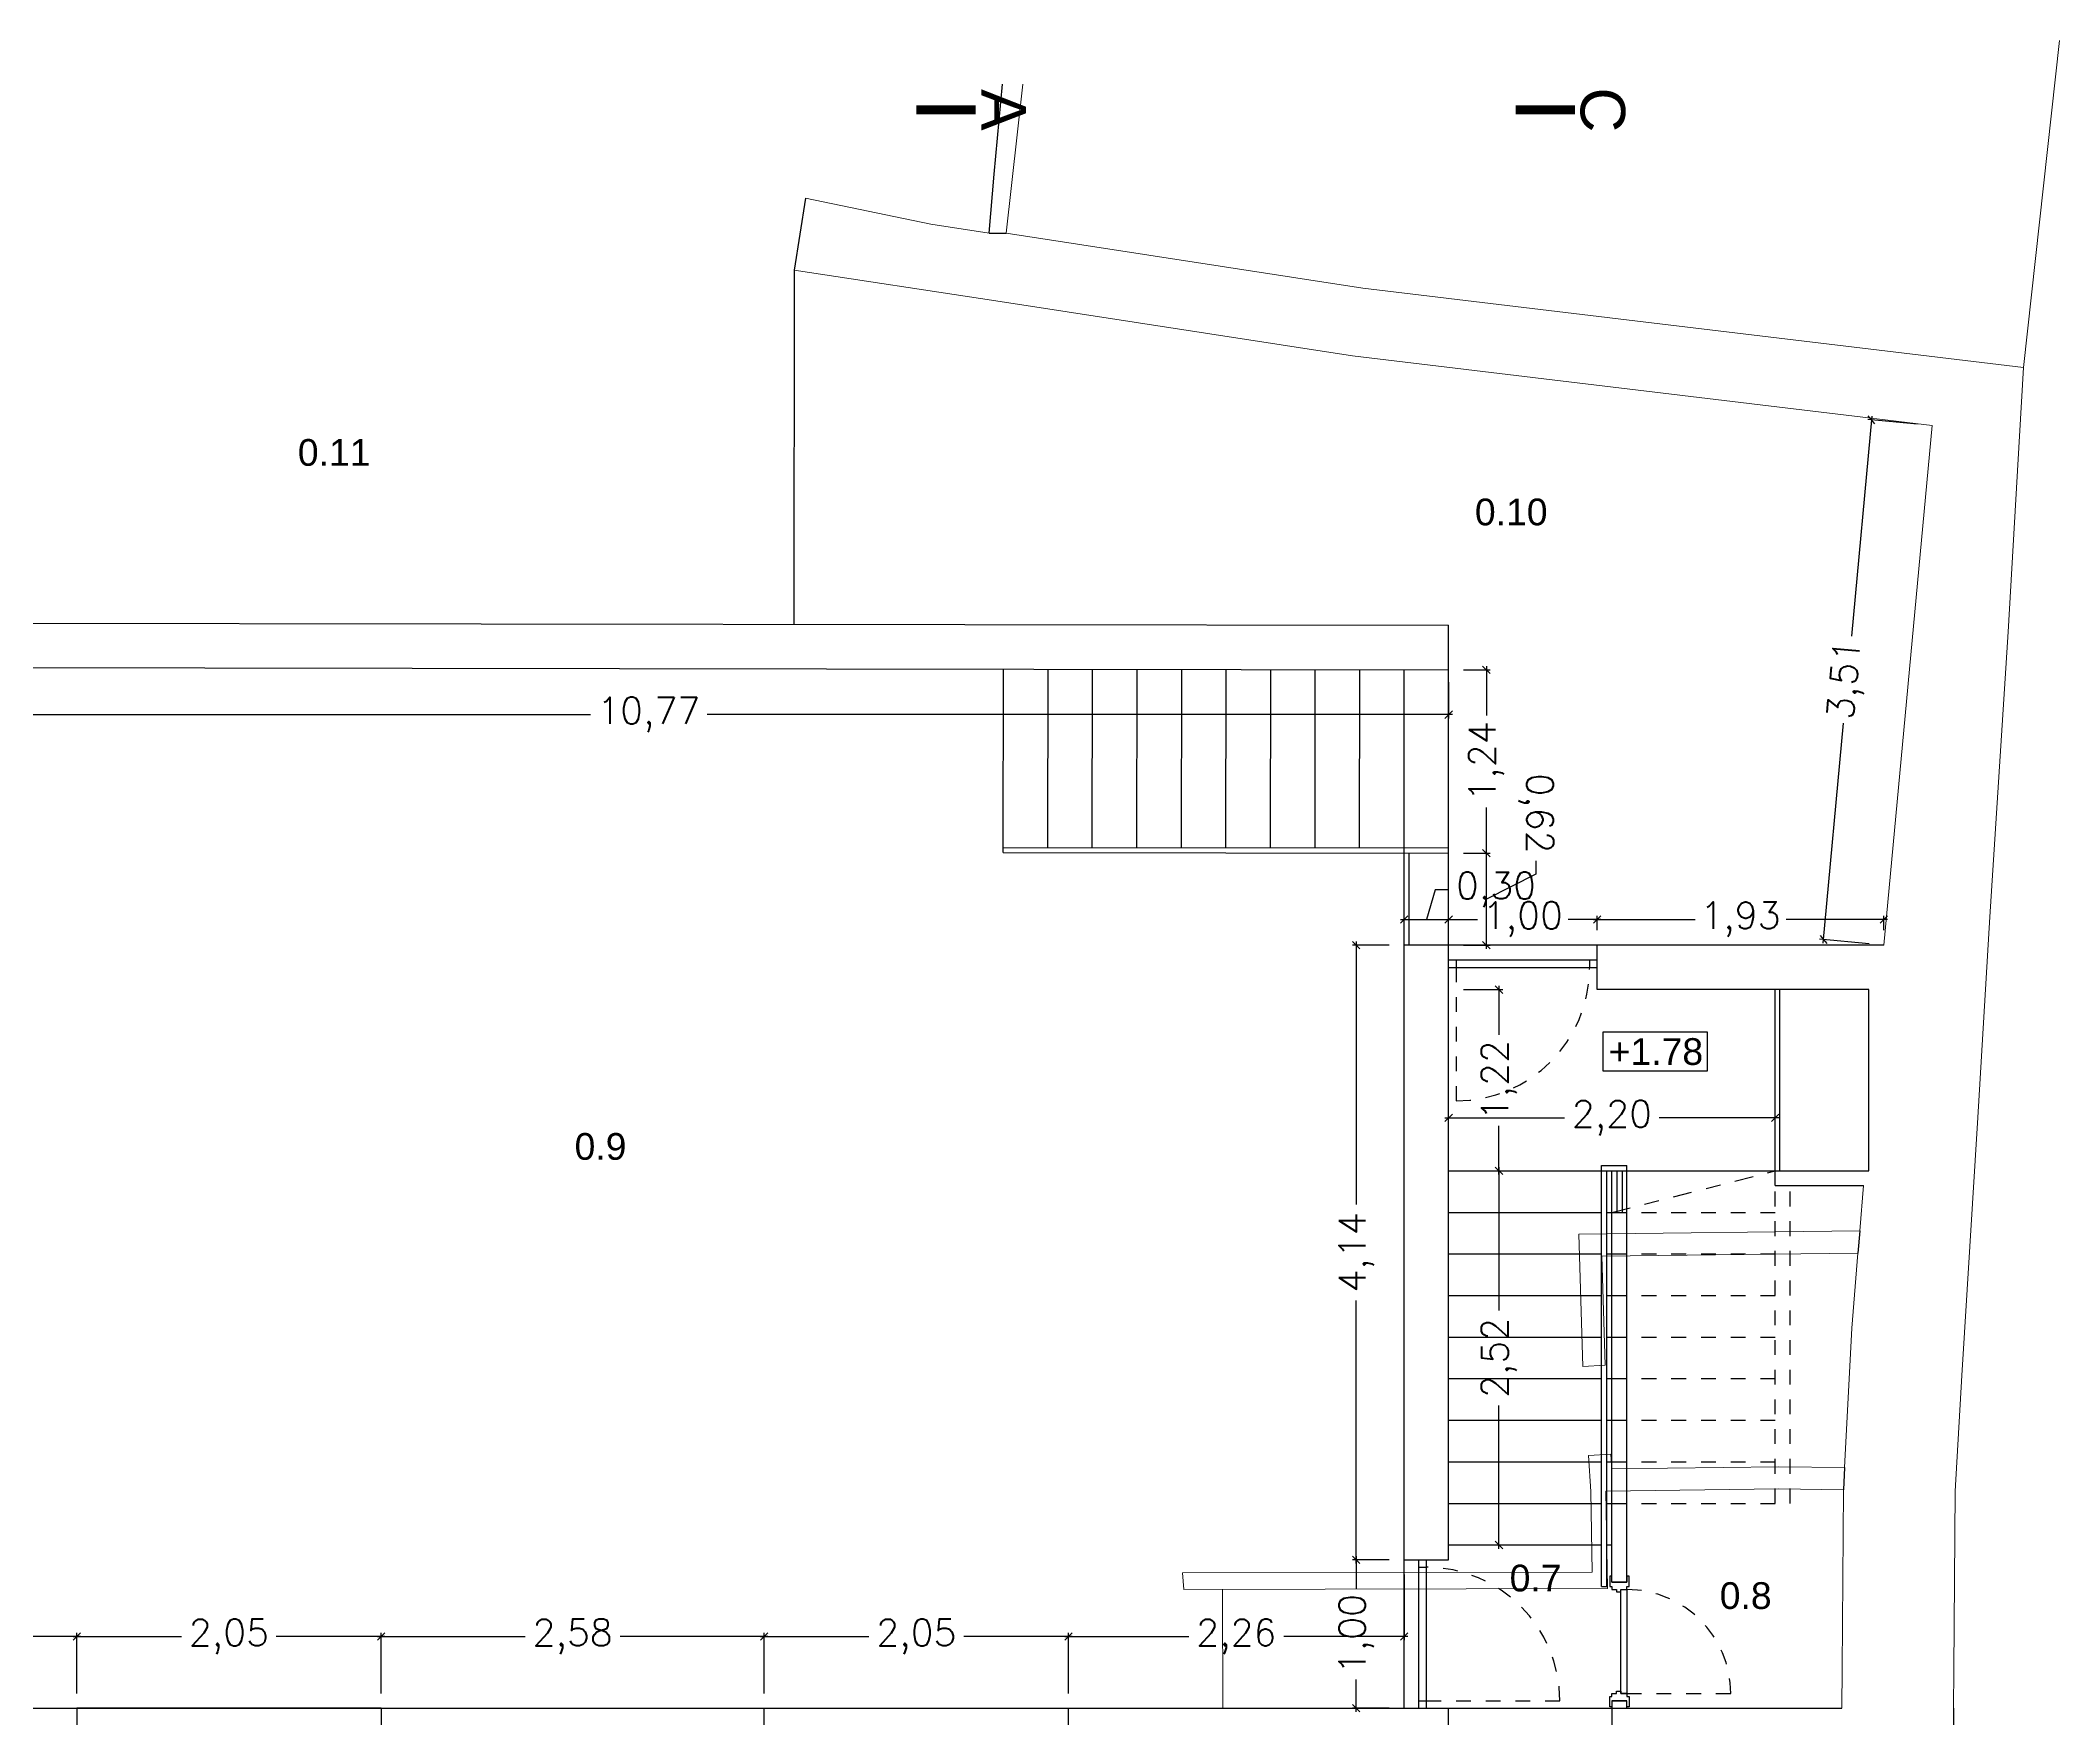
# Model space of a CAD drawing. Header units: millimetres. Extents: x 1778 to 2471, y 1406 to 1876.
# Drawn here: x 1835.94 to 1849.54, y 1655.27 to 1666.56 of the extents above; entities that cross this region are included whole.
import ezdxf
from ezdxf.enums import TextEntityAlignment as Align

# ---------------------------------------------------------------- set-up
doc = ezdxf.new("R2010")
doc.units = ezdxf.units.MM
for name, pattern in [('DASHDOT', [25.4, 12.7, -6.35, 0, -6.35]), ('DASHED', [19.05, 12.7, -6.35]), ('HIDDEN', [9.525, 6.35, -3.175])]:
    doc.linetypes.add(name, pattern=pattern)
for name, color, linetype in [('ARQ_CONSTRUIR_CORTE', 10, 'Continuous'), ('ARQ_CONSTRUIR_VISTA', 30, 'Continuous'), ('ARQ_CONTRUIR_VAOS', 40, 'Continuous'), ('ARQ_DEMOLIR_CORTE', 2, 'Continuous'), ('ARQ_EXISNTENTE_VISTA', 9, 'Continuous'), ('ARQ_EXISTENTE_CORTE', 6, 'Continuous'), ('ARQ_LINHA_CORTE', 4, 'Continuous'), ('ARQ_TEXTO', 3, 'Continuous'), ('LOC_CORTE', 6, 'Continuous')]:
    doc.layers.add(name, color=color, linetype=linetype)
doc.layers.add('ARQ_COTAS', color=5, linetype='Continuous', lineweight=0)
doc.layers.add('construcao', color=6, linetype='Continuous', lineweight=0)
doc.styles.add('ROMA1_20', font='romans.shx', dxfattribs={"height": 0.18})
doc.styles.get("Standard").update_dxf_attribs({"font": 'arial.ttf'})
doc.dimstyles.new('1_100', dxfattribs={"dimscale": 0.5, "dimtxt": 0.1, "dimasz": 0.1, "dimexe": 0.05, "dimexo": 0.2, "dimgap": 0.09, "dimtad": 0, "dimzin": 0, "dimtxsty": 'ROMA1_20', "dimblk": 'OBLIQUE', "dimcen": 0.1, "dimdle": 0.05, "dimazin": 0, "dimtfac": 1, "dimtofl": 0, "dimtmove": 1, "dimatfit": 3, "dimldrblk": 'DOTSMALL', "dimfxl": 0.075, "dimtolj": 1, "dimtzin": 0, "dimarcsym": 0})

# ---------------------------------------------------------------- blocks, each defined once
blk = doc.blocks.new('_Oblique')
at = {"color": 0, "linetype": 'ByBlock', "lineweight": -2}
blk.add_line((-0.5, -0.5), (0.5, 0.5), dxfattribs=at)
blk = doc.blocks.new('*D120')
at = {"layer": 'ARQ_COTAS', "color": 0, "lineweight": -2}
for p, q in [((1845.33, 1660.841), (1845.27, 1660.641)), ((1845.42, 1660.841), (1845.33, 1660.841)), ((1845.095, 1660.641), (1845.445, 1660.641)), ((1845.12, 1660.568), (1845.12, 1660.666)), ((1845.42, 1660.568), (1845.42, 1660.666))]:
    blk.add_line(p, q, dxfattribs=at)
at = {"layer": 'Defpoints', "color": 0}
for p in [(1845.42, 1660.641), (1845.12, 1660.468), (1845.42, 1660.468)]:
    blk.add_point(p, dxfattribs=at)
at = {"layer": 'ARQ_COTAS', "color": 0, "linetype": 'ByBlock', "lineweight": -2, "xscale": 0.05, "yscale": 0.05, "zscale": 0.05, "rotation": 180}
blk.add_blockref('_Oblique', (1845.12, 1660.641), dxfattribs=at)
at = {"layer": 'ARQ_COTAS', "color": 0, "linetype": 'ByBlock', "lineweight": -2, "xscale": 0.05, "yscale": 0.05, "zscale": 0.05}
blk.add_blockref('_Oblique', (1845.42, 1660.641), dxfattribs=at)
at = {"layer": 'ARQ_COTAS', "color": 0, "insert": (1845.739, 1660.841), "char_height": 0.18, "attachment_point": 5, "style": 'ROMA1_20'}
blk.add_mtext('\\A1;0,30', dxfattribs=at)
blk = doc.blocks.new('_DOTSMALL')
at = {"color": 0, "linetype": 'ByBlock', "const_width": 0.5}
blk.add_lwpolyline([(-0.0625, 0, 1), (0.0625, 0, 1)], format="xyb", close=True, dxfattribs=at)
blk = doc.blocks.new('*D121')
at = {"layer": 'ARQ_COTAS', "color": 0, "lineweight": -2}
for p, q in [((1845.395, 1660.641), (1845.614, 1660.641)), ((1845.42, 1660.568), (1845.42, 1660.666)), ((1846.445, 1660.641), (1846.226, 1660.641)), ((1846.42, 1660.568), (1846.42, 1660.666))]:
    blk.add_line(p, q, dxfattribs=at)
at = {"layer": 'Defpoints', "color": 0}
for p in [(1846.42, 1660.641), (1845.42, 1660.468), (1846.42, 1660.468)]:
    blk.add_point(p, dxfattribs=at)
at = {"layer": 'ARQ_COTAS', "color": 0, "linetype": 'ByBlock', "lineweight": -2, "xscale": 0.05, "yscale": 0.05, "zscale": 0.05, "rotation": 180}
blk.add_blockref('_Oblique', (1845.42, 1660.641), dxfattribs=at)
at = {"layer": 'ARQ_COTAS', "color": 0, "linetype": 'ByBlock', "lineweight": -2, "xscale": 0.05, "yscale": 0.05, "zscale": 0.05}
blk.add_blockref('_Oblique', (1846.42, 1660.641), dxfattribs=at)
at = {"layer": 'ARQ_COTAS', "color": 0, "insert": (1845.92, 1660.641), "char_height": 0.18, "attachment_point": 5, "style": 'ROMA1_20'}
blk.add_mtext('\\A1;1,00', dxfattribs=at)
blk = doc.blocks.new('*D122')
at = {"layer": 'ARQ_COTAS', "color": 0, "lineweight": -2}
for p, q in [((1845.759, 1660.193), (1845.759, 1659.864)), ((1845.52, 1660.168), (1845.784, 1660.168)), ((1845.759, 1658.923), (1845.759, 1659.251)), ((1845.52, 1658.948), (1845.784, 1658.948))]:
    blk.add_line(p, q, dxfattribs=at)
at = {"layer": 'Defpoints', "color": 0}
for p in [(1845.42, 1660.168), (1845.42, 1658.948), (1845.759, 1658.948)]:
    blk.add_point(p, dxfattribs=at)
at = {"layer": 'ARQ_COTAS', "color": 0, "linetype": 'ByBlock', "lineweight": -2, "xscale": 0.05, "yscale": 0.05, "zscale": 0.05}
for p, rotation in [((1845.759, 1660.168), 90), ((1845.759, 1658.948), 270)]:
    blk.add_blockref('_Oblique', p, dxfattribs=dict(at, rotation=rotation))
at = {"layer": 'ARQ_COTAS', "color": 0, "insert": (1845.759, 1659.558), "char_height": 0.18, "attachment_point": 5, "rotation": 90, "style": 'ROMA1_20'}
blk.add_mtext('\\A1;1,22', dxfattribs=at)
blk = doc.blocks.new('*D123')
at = {"layer": 'ARQ_COTAS', "color": 0, "lineweight": -2}
for p, q in [((1845.759, 1658.973), (1845.759, 1658.007)), ((1845.52, 1658.948), (1845.784, 1658.948)), ((1845.759, 1656.403), (1845.759, 1657.368)), ((1845.52, 1656.428), (1845.784, 1656.428))]:
    blk.add_line(p, q, dxfattribs=at)
at = {"layer": 'Defpoints', "color": 0}
for p in [(1845.42, 1658.948), (1845.42, 1656.428), (1845.759, 1656.428)]:
    blk.add_point(p, dxfattribs=at)
at = {"layer": 'ARQ_COTAS', "color": 0, "linetype": 'ByBlock', "lineweight": -2, "xscale": 0.05, "yscale": 0.05, "zscale": 0.05}
for p, rotation in [((1845.759, 1658.948), 90), ((1845.759, 1656.428), 270)]:
    blk.add_blockref('_Oblique', p, dxfattribs=dict(at, rotation=rotation))
at = {"layer": 'ARQ_COTAS', "color": 0, "insert": (1845.759, 1657.688), "char_height": 0.18, "attachment_point": 5, "rotation": 90, "style": 'ROMA1_20'}
blk.add_mtext('\\A1;2,52', dxfattribs=at)
blk = doc.blocks.new('*D124')
at = {"layer": 'ARQ_COTAS', "color": 0, "lineweight": -2}
for p, q in [((1845.395, 1659.304), (1846.201, 1659.304)), ((1845.42, 1659.089), (1845.42, 1659.329)), ((1847.645, 1659.304), (1846.839, 1659.304)), ((1847.62, 1659.089), (1847.62, 1659.329))]:
    blk.add_line(p, q, dxfattribs=at)
at = {"layer": 'Defpoints', "color": 0}
for p in [(1847.62, 1659.304), (1845.42, 1658.989), (1847.62, 1658.989)]:
    blk.add_point(p, dxfattribs=at)
at = {"layer": 'ARQ_COTAS', "color": 0, "linetype": 'ByBlock', "lineweight": -2, "xscale": 0.05, "yscale": 0.05, "zscale": 0.05, "rotation": 180}
blk.add_blockref('_Oblique', (1845.42, 1659.304), dxfattribs=at)
at = {"layer": 'ARQ_COTAS', "color": 0, "linetype": 'ByBlock', "lineweight": -2, "xscale": 0.05, "yscale": 0.05, "zscale": 0.05}
blk.add_blockref('_Oblique', (1847.62, 1659.304), dxfattribs=at)
at = {"layer": 'ARQ_COTAS', "color": 0, "insert": (1846.52, 1659.304), "char_height": 0.18, "attachment_point": 5, "style": 'ROMA1_20'}
blk.add_mtext('\\A1;2,20', dxfattribs=at)
blk = doc.blocks.new('*D126')
at = {"layer": 'ARQ_COTAS', "color": 0, "lineweight": -2}
for p, q in [((1834.63, 1655.428), (1834.63, 1655.836)), ((1836.18, 1655.428), (1836.18, 1655.836)), ((1834.605, 1655.811), (1835.099, 1655.811)), ((1836.205, 1655.811), (1835.711, 1655.811))]:
    blk.add_line(p, q, dxfattribs=at)
at = {"layer": 'Defpoints', "color": 0}
for p in [(1836.18, 1655.811), (1834.63, 1655.328), (1836.18, 1655.328)]:
    blk.add_point(p, dxfattribs=at)
at = {"layer": 'ARQ_COTAS', "color": 0, "linetype": 'ByBlock', "lineweight": -2, "xscale": 0.05, "yscale": 0.05, "zscale": 0.05, "rotation": 180}
blk.add_blockref('_Oblique', (1834.63, 1655.811), dxfattribs=at)
at = {"layer": 'ARQ_COTAS', "color": 0, "linetype": 'ByBlock', "lineweight": -2, "xscale": 0.05, "yscale": 0.05, "zscale": 0.05}
blk.add_blockref('_Oblique', (1836.18, 1655.811), dxfattribs=at)
at = {"layer": 'ARQ_COTAS', "color": 0, "insert": (1835.405, 1655.811), "char_height": 0.18, "attachment_point": 5, "style": 'ROMA1_20'}
blk.add_mtext('\\A1;1,55', dxfattribs=at)
blk = doc.blocks.new('*D127')
at = {"layer": 'ARQ_COTAS', "color": 0, "lineweight": -2}
for p, q in [((1836.18, 1655.428), (1836.18, 1655.836)), ((1838.23, 1655.428), (1838.23, 1655.836)), ((1836.155, 1655.811), (1836.886, 1655.811)), ((1838.255, 1655.811), (1837.524, 1655.811))]:
    blk.add_line(p, q, dxfattribs=at)
at = {"layer": 'Defpoints', "color": 0}
for p in [(1838.23, 1655.811), (1836.18, 1655.328), (1838.23, 1655.328)]:
    blk.add_point(p, dxfattribs=at)
at = {"layer": 'ARQ_COTAS', "color": 0, "linetype": 'ByBlock', "lineweight": -2, "xscale": 0.05, "yscale": 0.05, "zscale": 0.05, "rotation": 180}
blk.add_blockref('_Oblique', (1836.18, 1655.811), dxfattribs=at)
at = {"layer": 'ARQ_COTAS', "color": 0, "linetype": 'ByBlock', "lineweight": -2, "xscale": 0.05, "yscale": 0.05, "zscale": 0.05}
blk.add_blockref('_Oblique', (1838.23, 1655.811), dxfattribs=at)
at = {"layer": 'ARQ_COTAS', "color": 0, "insert": (1837.205, 1655.811), "char_height": 0.18, "attachment_point": 5, "style": 'ROMA1_20'}
blk.add_mtext('\\A1;2,05', dxfattribs=at)
blk = doc.blocks.new('*D128')
at = {"layer": 'ARQ_COTAS', "color": 0, "lineweight": -2}
for p, q in [((1838.23, 1655.428), (1838.23, 1655.836)), ((1840.81, 1655.428), (1840.81, 1655.836)), ((1838.205, 1655.811), (1839.201, 1655.811)), ((1840.835, 1655.811), (1839.839, 1655.811))]:
    blk.add_line(p, q, dxfattribs=at)
at = {"layer": 'Defpoints', "color": 0}
for p in [(1840.81, 1655.811), (1838.23, 1655.328), (1840.81, 1655.328)]:
    blk.add_point(p, dxfattribs=at)
at = {"layer": 'ARQ_COTAS', "color": 0, "linetype": 'ByBlock', "lineweight": -2, "xscale": 0.05, "yscale": 0.05, "zscale": 0.05, "rotation": 180}
blk.add_blockref('_Oblique', (1838.23, 1655.811), dxfattribs=at)
at = {"layer": 'ARQ_COTAS', "color": 0, "linetype": 'ByBlock', "lineweight": -2, "xscale": 0.05, "yscale": 0.05, "zscale": 0.05}
blk.add_blockref('_Oblique', (1840.81, 1655.811), dxfattribs=at)
at = {"layer": 'ARQ_COTAS', "color": 0, "insert": (1839.52, 1655.811), "char_height": 0.18, "attachment_point": 5, "style": 'ROMA1_20'}
blk.add_mtext('\\A1;2,58', dxfattribs=at)
blk = doc.blocks.new('*D129')
at = {"layer": 'ARQ_COTAS', "color": 0, "lineweight": -2}
for p, q in [((1840.81, 1655.428), (1840.81, 1655.836)), ((1842.86, 1655.428), (1842.86, 1655.836)), ((1840.785, 1655.811), (1841.516, 1655.811)), ((1842.885, 1655.811), (1842.154, 1655.811))]:
    blk.add_line(p, q, dxfattribs=at)
at = {"layer": 'Defpoints', "color": 0}
for p in [(1842.86, 1655.811), (1840.81, 1655.328), (1842.86, 1655.328)]:
    blk.add_point(p, dxfattribs=at)
at = {"layer": 'ARQ_COTAS', "color": 0, "linetype": 'ByBlock', "lineweight": -2, "xscale": 0.05, "yscale": 0.05, "zscale": 0.05, "rotation": 180}
blk.add_blockref('_Oblique', (1840.81, 1655.811), dxfattribs=at)
at = {"layer": 'ARQ_COTAS', "color": 0, "linetype": 'ByBlock', "lineweight": -2, "xscale": 0.05, "yscale": 0.05, "zscale": 0.05}
blk.add_blockref('_Oblique', (1842.86, 1655.811), dxfattribs=at)
at = {"layer": 'ARQ_COTAS', "color": 0, "insert": (1841.835, 1655.811), "char_height": 0.18, "attachment_point": 5, "style": 'ROMA1_20'}
blk.add_mtext('\\A1;2,05', dxfattribs=at)
blk = doc.blocks.new('*D130')
at = {"layer": 'ARQ_COTAS', "color": 0, "lineweight": -2}
for p, q in [((1845.12, 1656.228), (1845.12, 1655.786)), ((1842.86, 1655.428), (1842.86, 1655.836)), ((1842.835, 1655.811), (1843.671, 1655.811)), ((1845.145, 1655.811), (1844.309, 1655.811))]:
    blk.add_line(p, q, dxfattribs=at)
at = {"layer": 'Defpoints', "color": 0}
for p in [(1845.12, 1656.328), (1845.12, 1655.811), (1842.86, 1655.328)]:
    blk.add_point(p, dxfattribs=at)
at = {"layer": 'ARQ_COTAS', "color": 0, "linetype": 'ByBlock', "lineweight": -2, "xscale": 0.05, "yscale": 0.05, "zscale": 0.05, "rotation": 180}
blk.add_blockref('_Oblique', (1842.86, 1655.811), dxfattribs=at)
at = {"layer": 'ARQ_COTAS', "color": 0, "linetype": 'ByBlock', "lineweight": -2, "xscale": 0.05, "yscale": 0.05, "zscale": 0.05}
blk.add_blockref('_Oblique', (1845.12, 1655.811), dxfattribs=at)
at = {"layer": 'ARQ_COTAS', "color": 0, "insert": (1843.99, 1655.811), "char_height": 0.18, "attachment_point": 5, "style": 'ROMA1_20'}
blk.add_mtext('\\A1;2,26', dxfattribs=at)
blk = doc.blocks.new('*D131')
at = {"layer": 'ARQ_COTAS', "color": 0, "lineweight": -2}
for p, q in [((1845.02, 1656.328), (1844.773, 1656.328)), ((1844.798, 1656.353), (1844.798, 1656.134)), ((1844.798, 1655.303), (1844.798, 1655.521)), ((1845.02, 1655.328), (1844.773, 1655.328))]:
    blk.add_line(p, q, dxfattribs=at)
at = {"layer": 'Defpoints', "color": 0}
for p in [(1845.12, 1656.328), (1844.798, 1655.328), (1845.12, 1655.328)]:
    blk.add_point(p, dxfattribs=at)
at = {"layer": 'ARQ_COTAS', "color": 0, "linetype": 'ByBlock', "lineweight": -2, "xscale": 0.05, "yscale": 0.05, "zscale": 0.05}
for p, rotation in [((1844.798, 1656.328), 90), ((1844.798, 1655.328), 270)]:
    blk.add_blockref('_Oblique', p, dxfattribs=dict(at, rotation=rotation))
at = {"layer": 'ARQ_COTAS', "color": 0, "insert": (1844.798, 1655.828), "char_height": 0.18, "attachment_point": 5, "rotation": 90, "style": 'ROMA1_20'}
blk.add_mtext('\\A1;1,00', dxfattribs=at)
blk = doc.blocks.new('*D132')
at = {"layer": 'ARQ_COTAS', "color": 0, "lineweight": -2}
for p, q in [((1846.395, 1660.641), (1847.08, 1660.641)), ((1846.42, 1660.568), (1846.42, 1660.666)), ((1848.377, 1660.641), (1847.693, 1660.641)), ((1848.352, 1660.568), (1848.352, 1660.666))]:
    blk.add_line(p, q, dxfattribs=at)
at = {"layer": 'Defpoints', "color": 0}
for p in [(1848.352, 1660.641), (1846.42, 1660.468), (1848.352, 1660.468)]:
    blk.add_point(p, dxfattribs=at)
at = {"layer": 'ARQ_COTAS', "color": 0, "linetype": 'ByBlock', "lineweight": -2, "xscale": 0.05, "yscale": 0.05, "zscale": 0.05, "rotation": 180}
blk.add_blockref('_Oblique', (1846.42, 1660.641), dxfattribs=at)
at = {"layer": 'ARQ_COTAS', "color": 0, "linetype": 'ByBlock', "lineweight": -2, "xscale": 0.05, "yscale": 0.05, "zscale": 0.05}
blk.add_blockref('_Oblique', (1848.352, 1660.641), dxfattribs=at)
at = {"layer": 'ARQ_COTAS', "color": 0, "insert": (1847.386, 1660.641), "char_height": 0.18, "attachment_point": 5, "style": 'ROMA1_20'}
blk.add_mtext('\\A1;1,93', dxfattribs=at)
blk = doc.blocks.new('*D133')
at = {"layer": 'ARQ_COTAS', "color": 0, "lineweight": -2}
for p, q in [((1845.02, 1660.468), (1844.773, 1660.468)), ((1844.798, 1660.493), (1844.798, 1658.721)), ((1844.798, 1656.303), (1844.798, 1658.074)), ((1845.02, 1656.328), (1844.773, 1656.328))]:
    blk.add_line(p, q, dxfattribs=at)
at = {"layer": 'Defpoints', "color": 0}
for p in [(1845.12, 1660.468), (1844.798, 1656.328), (1845.12, 1656.328)]:
    blk.add_point(p, dxfattribs=at)
at = {"layer": 'ARQ_COTAS', "color": 0, "linetype": 'ByBlock', "lineweight": -2, "xscale": 0.05, "yscale": 0.05, "zscale": 0.05}
for p, rotation in [((1844.798, 1660.468), 90), ((1844.798, 1656.328), 270)]:
    blk.add_blockref('_Oblique', p, dxfattribs=dict(at, rotation=rotation))
at = {"layer": 'ARQ_COTAS', "color": 0, "insert": (1844.798, 1658.398), "char_height": 0.18, "attachment_point": 5, "rotation": 90, "style": 'ROMA1_20'}
blk.add_mtext('\\A1;4,14', dxfattribs=at)
blk = doc.blocks.new('*D274')
at = {"layer": 'ARQ_COTAS', "color": 0, "lineweight": -2}
for p, q in [((1848.271, 1664.03), (1848.134, 1662.548)), ((1848.578, 1663.976), (1848.244, 1664.007)), ((1847.942, 1660.481), (1848.079, 1661.963)), ((1848.253, 1660.477), (1847.919, 1660.508))]:
    blk.add_line(p, q, dxfattribs=at)
at = {"layer": 'Defpoints', "color": 0}
for p in [(1848.269, 1664.005), (1848.677, 1663.967), (1848.352, 1660.468)]:
    blk.add_point(p, dxfattribs=at)
at = {"layer": 'ARQ_COTAS', "color": 0, "linetype": 'ByBlock', "lineweight": -2, "xscale": 0.05, "yscale": 0.05, "zscale": 0.05}
for p, rotation in [((1848.269, 1664.005), 84.69464001318967), ((1847.944, 1660.506), 264.6946400131897)]:
    blk.add_blockref('_Oblique', p, dxfattribs=dict(at, rotation=rotation))
at = {"layer": 'ARQ_COTAS', "color": 0, "insert": (1848.107, 1662.255), "char_height": 0.18, "attachment_point": 5, "rotation": 84.6946, "style": 'ROMA1_20'}
blk.add_mtext('\\A1;3,51', dxfattribs=at)
blk = doc.blocks.new('*D275')
at = {"layer": 'ARQ_COTAS', "color": 0, "lineweight": -2}
for p, q in [((1845.52, 1661.087), (1845.699, 1661.087)), ((1845.674, 1660.443), (1845.674, 1661.112)), ((1846.008, 1661.036), (1846.008, 1660.946)), ((1846.008, 1660.946), (1845.674, 1660.777)), ((1845.52, 1660.468), (1845.699, 1660.468))]:
    blk.add_line(p, q, dxfattribs=at)
at = {"layer": 'Defpoints', "color": 0}
for p in [(1845.42, 1661.087), (1845.674, 1661.087), (1845.42, 1660.468)]:
    blk.add_point(p, dxfattribs=at)
at = {"layer": 'ARQ_COTAS', "color": 0, "linetype": 'ByBlock', "lineweight": -2, "xscale": 0.05, "yscale": 0.05, "zscale": 0.05}
for p, rotation in [((1845.674, 1661.087), 90.00479567172327), ((1845.674, 1660.468), 270.0047956717233)]:
    blk.add_blockref('_Oblique', p, dxfattribs=dict(at, rotation=rotation))
at = {"layer": 'ARQ_COTAS', "color": 0, "insert": (1846.008, 1661.355), "char_height": 0.18, "attachment_point": 5, "rotation": 270.0048, "style": 'ROMA1_20'}
blk.add_mtext('\\A1;0,62', dxfattribs=at)
blk = doc.blocks.new('*D276')
at = {"layer": 'ARQ_COTAS', "color": 0, "lineweight": -2}
for p, q in [((1845.52, 1662.322), (1845.699, 1662.322)), ((1845.674, 1662.347), (1845.674, 1662.015)), ((1845.674, 1661.062), (1845.674, 1661.394)), ((1845.52, 1661.087), (1845.699, 1661.087))]:
    blk.add_line(p, q, dxfattribs=at)
at = {"layer": 'Defpoints', "color": 0}
for p in [(1845.42, 1662.322), (1845.674, 1662.322), (1845.42, 1661.087)]:
    blk.add_point(p, dxfattribs=at)
at = {"layer": 'ARQ_COTAS', "color": 0, "linetype": 'ByBlock', "lineweight": -2, "xscale": 0.05, "yscale": 0.05, "zscale": 0.05}
for p, rotation in [((1845.674, 1662.322), 89.99759543787668), ((1845.674, 1661.087), 269.9975954378767)]:
    blk.add_blockref('_Oblique', p, dxfattribs=dict(at, rotation=rotation))
at = {"layer": 'ARQ_COTAS', "color": 0, "insert": (1845.674, 1661.705), "char_height": 0.18, "attachment_point": 5, "rotation": 89.9976, "style": 'ROMA1_20'}
blk.add_mtext('\\A1;1,24', dxfattribs=at)
blk = doc.blocks.new('*D278')
at = {"layer": 'ARQ_COTAS', "color": 0, "lineweight": -2}
for p, q in [((1834.647, 1662.238), (1834.647, 1661.995)), ((1845.42, 1662.238), (1845.42, 1661.995)), ((1834.622, 1662.02), (1839.641, 1662.02)), ((1845.445, 1662.02), (1840.426, 1662.02))]:
    blk.add_line(p, q, dxfattribs=at)
at = {"layer": 'Defpoints', "color": 0}
for p in [(1834.647, 1662.338), (1845.42, 1662.338), (1845.42, 1662.02)]:
    blk.add_point(p, dxfattribs=at)
at = {"layer": 'ARQ_COTAS', "color": 0, "linetype": 'ByBlock', "lineweight": -2, "xscale": 0.05, "yscale": 0.05, "zscale": 0.05, "rotation": 180}
blk.add_blockref('_Oblique', (1834.647, 1662.02), dxfattribs=at)
at = {"layer": 'ARQ_COTAS', "color": 0, "linetype": 'ByBlock', "lineweight": -2, "xscale": 0.05, "yscale": 0.05, "zscale": 0.05}
blk.add_blockref('_Oblique', (1845.42, 1662.02), dxfattribs=at)
at = {"layer": 'ARQ_COTAS', "color": 0, "insert": (1840.033, 1662.02), "char_height": 0.18, "attachment_point": 5, "style": 'ROMA1_20'}
blk.add_mtext('\\A1;10,77', dxfattribs=at)

msp = doc.modelspace()

# ---------------------------------------------------------------- linework, layer by layer
at = {"layer": 'ARQ_CONSTRUIR_CORTE'}
for p, q in [((1841.088, 1665.499), (1841.013, 1665.014)), ((1845.12, 1656.328), (1845.12, 1660.468)), ((1845.42, 1660.468), (1845.12, 1660.468)), ((1845.42, 1656.328), (1845.42, 1660.468)), ((1848.352, 1660.468), (1846.42, 1660.468)), ((1846.42, 1660.168), (1846.42, 1660.468)), ((1845.42, 1660.168), (1845.42, 1660.168)), ((1848.25, 1660.168), (1846.42, 1660.168)), ((1847.62, 1658.848), (1847.62, 1660.168)), ((1847.65, 1658.948), (1847.65, 1660.168)), ((1848.25, 1658.948), (1848.25, 1660.168)), ((1847.62, 1658.948), (1848.25, 1658.948)), ((1847.62, 1658.848), (1848.214, 1658.848)), ((1846.62, 1656.178), (1846.62, 1658.693)), ((1846.52, 1656.178), (1846.52, 1658.668)), ((1848.189, 1658.544), (1848.177, 1658.394)), ((1848.087, 1656.95), (1848.079, 1656.8)), ((1845.12, 1656.328), (1845.42, 1656.328)), ((1846.52, 1656.178), (1846.62, 1656.178)), ((1836.18, 1655.328), (1836.18, 1654.898)), ((1838.23, 1655.328), (1838.23, 1654.898)), ((1840.81, 1654.898), (1840.81, 1655.328)), ((1842.86, 1654.898), (1842.86, 1655.328)), ((1845.12, 1655.328), (1845.42, 1655.328)), ((1845.42, 1654.898), (1845.42, 1655.328)), ((1845.42, 1654.898), (1845.42, 1655.328)), ((1846.52, 1655.378), (1846.52, 1654.898)), ((1846.52, 1655.378), (1846.62, 1655.378)), ((1846.62, 1655.328), (1846.62, 1655.378))]:
    msp.add_line(p, q, dxfattribs=at)
at = {"layer": 'ARQ_CONSTRUIR_CORTE', "linetype": 'DASHDOT', "ltscale": 0.01}
msp.add_line((1846.52, 1658.668), (1847.62, 1658.948), dxfattribs=at)
at = {"layer": 'ARQ_CONSTRUIR_VISTA'}
for p, q in [((1841.013, 1665.014), (1841.01, 1662.629)), ((1834.947, 1662.638), (1845.42, 1662.622)), ((1845.42, 1660.468), (1845.42, 1662.622)), ((1832.628, 1662.341), (1845.42, 1662.322)), ((1842.42, 1661.091), (1842.422, 1662.326)), ((1842.72, 1661.126), (1842.722, 1662.326)), ((1843.02, 1661.126), (1843.022, 1662.326)), ((1843.32, 1661.125), (1843.322, 1662.325)), ((1843.62, 1661.125), (1843.622, 1662.325)), ((1843.92, 1661.124), (1843.922, 1662.324)), ((1844.22, 1661.124), (1844.222, 1662.324)), ((1844.52, 1661.123), (1844.522, 1662.323)), ((1844.82, 1661.123), (1844.822, 1662.323)), ((1845.12, 1660.468), (1845.12, 1662.323)), ((1845.155, 1662.323), (1845.155, 1662.323)), ((1842.42, 1661.126), (1845.42, 1661.122)), ((1842.42, 1661.091), (1845.42, 1661.087)), ((1845.155, 1660.468), (1845.155, 1661.087)), ((1845.42, 1660.468), (1845.42, 1660.768)), ((1846.42, 1660.468), (1845.42, 1660.468)), ((1846.45, 1656.148), (1846.45, 1658.983)), ((1846.45, 1658.983), (1846.62, 1658.983)), ((1846.62, 1658.668), (1846.62, 1658.983)), ((1845.42, 1658.948), (1846.52, 1658.948)), ((1846.485, 1656.148), (1846.485, 1658.948)), ((1846.52, 1658.668), (1846.52, 1658.948)), ((1846.52, 1658.948), (1847.62, 1658.948)), ((1846.555, 1658.668), (1846.555, 1658.948)), ((1846.59, 1658.668), (1846.59, 1658.948)), ((1845.42, 1658.668), (1846.45, 1658.668)), ((1846.485, 1658.668), (1846.52, 1658.668)), ((1845.42, 1658.388), (1846.45, 1658.388)), ((1846.485, 1658.388), (1846.52, 1658.388)), ((1845.42, 1658.108), (1846.45, 1658.108)), ((1846.485, 1658.108), (1846.52, 1658.108)), ((1845.42, 1657.828), (1846.45, 1657.828)), ((1846.485, 1657.828), (1846.52, 1657.828)), ((1845.42, 1657.548), (1846.45, 1657.548)), ((1846.485, 1657.548), (1846.52, 1657.548)), ((1845.42, 1657.268), (1846.45, 1657.268)), ((1846.485, 1657.268), (1846.52, 1657.268)), ((1845.42, 1656.988), (1846.45, 1656.988)), ((1846.485, 1656.988), (1846.52, 1656.988)), ((1845.42, 1656.708), (1846.45, 1656.708)), ((1846.485, 1656.708), (1846.52, 1656.708)), ((1845.42, 1656.428), (1846.45, 1656.428)), ((1846.485, 1656.428), (1846.52, 1656.428)), ((1845.12, 1655.328), (1845.12, 1656.328)), ((1846.45, 1656.148), (1846.485, 1656.148)), ((1838.23, 1655.328), (1836.18, 1655.328)), ((1840.81, 1655.328), (1842.86, 1655.328))]:
    msp.add_line(p, q, dxfattribs=at)
at = {"layer": 'ARQ_CONSTRUIR_VISTA', "linetype": 'DASHED', "ltscale": 0.005}
for p, q in [((1847.62, 1656.708), (1847.62, 1658.848)), ((1847.72, 1656.708), (1847.72, 1658.848)), ((1846.52, 1658.668), (1847.62, 1658.668)), ((1846.52, 1658.388), (1847.62, 1658.388)), ((1846.52, 1658.108), (1847.62, 1658.108)), ((1846.52, 1657.828), (1847.62, 1657.828)), ((1846.52, 1657.548), (1847.62, 1657.548)), ((1846.52, 1657.268), (1847.62, 1657.268)), ((1846.52, 1656.988), (1847.62, 1656.988)), ((1846.52, 1656.708), (1847.72, 1656.708))]:
    msp.add_line(p, q, dxfattribs=at)
at = {"layer": 'ARQ_CONTRUIR_VAOS'}
for p, q in [((1845.42, 1660.368), (1846.42, 1660.368)), ((1845.42, 1660.318), (1846.42, 1660.318)), ((1845.47, 1660.368), (1845.47, 1660.318)), ((1846.37, 1660.318), (1846.37, 1660.368)), ((1845.22, 1655.328), (1845.22, 1656.328)), ((1845.22, 1656.278), (1845.27, 1656.278)), ((1845.27, 1655.328), (1845.27, 1656.328)), ((1845.22, 1655.378), (1845.27, 1655.378))]:
    msp.add_line(p, q, dxfattribs=at)
at = {"layer": 'ARQ_CONTRUIR_VAOS', "linetype": 'HIDDEN', "ltscale": 0.01}
for p, q in [((1845.47, 1660.318), (1845.47, 1659.418)), ((1846.62, 1655.428), (1847.32, 1655.428)), ((1845.27, 1655.378), (1846.17, 1655.378))]:
    msp.add_line(p, q, dxfattribs=at)
at = {"layer": 'ARQ_CONTRUIR_VAOS'}
for points in [[(1846.505, 1656.218), (1846.505, 1656.148), (1846.52, 1656.148), (1846.52, 1656.128), (1846.55, 1656.128), (1846.55, 1656.113), (1846.58, 1656.113), (1846.58, 1656.128), (1846.62, 1656.128), (1846.62, 1656.148), (1846.635, 1656.148), (1846.635, 1656.218), (1846.62, 1656.218), (1846.62, 1656.178), (1846.52, 1656.178), (1846.52, 1656.218)], [(1846.58, 1655.428), (1846.58, 1656.128), (1846.62, 1656.128), (1846.62, 1655.428)], [(1846.505, 1655.338), (1846.505, 1655.408), (1846.52, 1655.408), (1846.52, 1655.428), (1846.55, 1655.428), (1846.55, 1655.443), (1846.58, 1655.443), (1846.58, 1655.428), (1846.62, 1655.428), (1846.62, 1655.408), (1846.635, 1655.408), (1846.635, 1655.338), (1846.62, 1655.338), (1846.62, 1655.378), (1846.52, 1655.378), (1846.52, 1655.338)]]:
    msp.add_lwpolyline(points, close=True, dxfattribs=at)
at = {"layer": 'ARQ_CONTRUIR_VAOS', "linetype": 'HIDDEN', "ltscale": 0.01}
for centre, radius, start, end in [((1845.47, 1660.318), 0.9, 270, 0), ((1845.27, 1655.378), 0.9, 0, 90), ((1846.62, 1655.428), 0.7, 0, 90)]:
    msp.add_arc(centre, radius, start, end, dxfattribs=at)
at = {"layer": 'ARQ_DEMOLIR_CORTE', "linetype": 'Continuous', "lineweight": 9}
for p, q in [((1846.296, 1658.52), (1848.189, 1658.544)), ((1846.296, 1658.52), (1846.324, 1657.63)), ((1846.451, 1658.372), (1848.177, 1658.394)), ((1846.451, 1658.372), (1846.474, 1657.638)), ((1846.474, 1657.638), (1846.324, 1657.63)), ((1846.324, 1657.63), (1846.324, 1657.63)), ((1846.512, 1657.04), (1846.363, 1657.031)), ((1846.378, 1656.789), (1846.363, 1657.031)), ((1846.519, 1656.941), (1846.512, 1657.04)), ((1846.519, 1656.941), (1847.644, 1656.955)), ((1847.644, 1656.955), (1848.087, 1656.95)), ((1846.387, 1656.245), (1846.378, 1656.789)), ((1846.478, 1656.79), (1847.644, 1656.805)), ((1846.489, 1656.134), (1846.478, 1656.79)), ((1847.644, 1656.805), (1848.079, 1656.8)), ((1843.628, 1656.24), (1846.387, 1656.245)), ((1843.636, 1656.128), (1843.628, 1656.24)), ((1843.636, 1656.128), (1846.489, 1656.134)), ((1843.9, 1655.328), (1843.898, 1656.129))]:
    msp.add_line(p, q, dxfattribs=at)
at = {"layer": 'ARQ_DEMOLIR_CORTE'}
for p, q in [((1836.18, 1655.328), (1838.23, 1655.328)), ((1840.81, 1655.328), (1842.86, 1655.328)), ((1845.12, 1655.328), (1846.62, 1655.328))]:
    msp.add_line(p, q, dxfattribs=at)
at = {"layer": 'ARQ_EXISNTENTE_VISTA'}
for p, q in [((1842.358, 1665.66), (1842.416, 1666.266)), ((1842.326, 1665.263), (1842.358, 1665.66))]:
    msp.add_line(p, q, dxfattribs=at)
at = {"layer": 'ARQ_EXISTENTE_CORTE'}
for p, q in [((1834.63, 1655.328), (1836.18, 1655.328)), ((1838.23, 1655.328), (1840.81, 1655.328)), ((1842.86, 1655.328), (1845.12, 1655.328)), ((1846.62, 1655.328), (1848.068, 1655.328)), ((1848.82, 1655.328), (1848.82, 1646.628))]:
    msp.add_line(p, q, dxfattribs=at)
at = {"layer": 'ARQ_LINHA_CORTE'}
for points in [[(1842.235, 1666.093, 0.06, 0.06, 0), (1841.835, 1666.093, 0, 0, 0), (1841.835, 1664.593, 0, 0, 0)], [(1846.271, 1666.093, 0.06, 0.06, 0), (1845.871, 1666.093, 0, 0, 0), (1845.871, 1664.593, 0, 0, 0)]]:
    msp.add_lwpolyline(points, format="xyseb", dxfattribs=at)
at = {"layer": 'ARQ_TEXTO'}
msp.add_lwpolyline([(1846.462, 1659.883), (1847.161, 1659.883), (1847.161, 1659.618), (1846.462, 1659.618)], close=True, dxfattribs=at)
at = {"layer": 'construcao', "linetype": 'Continuous', "lineweight": 9}
for p, q in [((1849.292, 1664.358), (1849.535, 1666.561)), ((1842.441, 1665.262), (1842.552, 1666.266)), ((1841.088, 1665.499), (1841.933, 1665.323)), ((1841.933, 1665.323), (1842.326, 1665.263)), ((1844.842, 1664.893), (1842.441, 1665.262)), ((1842.371, 1664.806), (1841.013, 1665.014)), ((1844.772, 1664.437), (1842.371, 1664.806)), ((1849.292, 1664.358), (1844.842, 1664.893)), ((1848.677, 1663.967), (1844.772, 1664.437)), ((1849.292, 1664.358), (1849.265, 1663.896)), ((1848.352, 1660.468), (1848.677, 1663.967)), ((1849.265, 1663.896), (1849.188, 1662.578)), ((1849.188, 1662.578), (1849.066, 1660.658)), ((1849.066, 1660.658), (1848.985, 1659.307)), ((1848.985, 1659.307), (1848.876, 1657.57)), ((1848.214, 1658.848), (1848.189, 1658.544)), ((1848.136, 1657.889), (1848.177, 1658.394)), ((1848.087, 1656.95), (1848.136, 1657.889)), ((1848.876, 1657.57), (1848.831, 1656.791)), ((1848.876, 1657.57), (1848.831, 1656.791)), ((1848.079, 1656.8), (1848.071, 1655.596)), ((1848.831, 1656.791), (1848.823, 1655.589)), ((1848.071, 1655.596), (1848.068, 1655.328)), ((1848.823, 1655.589), (1848.82, 1655.328))]:
    msp.add_line(p, q, dxfattribs=at)
at = {"layer": 'LOC_CORTE'}
msp.add_line((1842.326, 1665.263), (1842.441, 1665.262), dxfattribs=at)

# ---------------------------------------------------------------- texts
at = {"layer": 'ARQ_CONSTRUIR_VISTA'}
for s, p in [('0.11', (1837.669, 1663.696)), ('0.10', (1845.597, 1663.295)), ('0.9', (1839.533, 1659.022)), ('0.7', (1845.831, 1656.115)), ('0.8', (1847.246, 1655.997))]:
    msp.add_text(s, height=0.18, dxfattribs=at).set_placement(p)
at = {"layer": 'ARQ_LINHA_CORTE'}
for s, p in [('A', (1842.273, 1666.093)), ('C', (1846.309, 1666.093))]:
    msp.add_text(s, height=0.3, rotation=270, dxfattribs=at).set_placement(p, align=Align.CENTER)
at = {"layer": 'ARQ_TEXTO'}
msp.add_text('+1.78', height=0.18, dxfattribs=at).set_placement((1846.816, 1659.751), align=Align.MIDDLE_CENTER)

# ---------------------------------------------------------------- dimensions: what is measured, and where the dimension line sits
at = {"layer": 'ARQ_COTAS'}
for p1, p2, distance, picture, middle in [((1848.352, 1660.468), (1848.677, 1663.967), 0.41, '*D274', (1848.107, 1662.255)), ((1834.647, 1662.338), (1845.42, 1662.338), -0.318, '*D278', (1840.033, 1662.02)), ((1845.4199, 1661.087), (1845.42, 1662.3222), -0.2539, '*D276', (1845.6739, 1661.7046))]:
    dim = msp.add_aligned_dim(p1=p1, p2=p2, distance=distance, dimstyle='1_100', dxfattribs=at)
    dim.commit()
    dim.dimension.update_dxf_attribs({"geometry": picture, "text_midpoint": middle})
dim = msp.add_linear_dim(base=(1845.674, 1661.087), p1=(1845.42, 1660.468), p2=(1845.42, 1661.087), angle=90.0048, dimstyle='1_100', dxfattribs=at)
dim.commit()
dim.dimension.update_dxf_attribs({"geometry": '*D275', "text_midpoint": (1846.008, 1661.081), "dimtype": 161})
for base, p1, p2, picture, middle in [((1845.42, 1660.641), (1845.12, 1660.468), (1845.42, 1660.468), '*D120', (1845.465, 1660.841)), ((1846.42, 1660.641), (1845.42, 1660.468), (1846.42, 1660.468), '*D121', (1845.92, 1660.641)), ((1847.62, 1659.304), (1845.42, 1658.989), (1847.62, 1658.989), '*D124', (1846.52, 1659.304)), ((1845.12, 1655.811), (1842.86, 1655.328), (1845.12, 1656.328), '*D130', (1843.99, 1655.811)), ((1836.18, 1655.811), (1834.63, 1655.328), (1836.18, 1655.328), '*D126', (1835.405, 1655.811)), ((1838.23, 1655.811), (1836.18, 1655.328), (1838.23, 1655.328), '*D127', (1837.205, 1655.811)), ((1840.81, 1655.811), (1838.23, 1655.328), (1840.81, 1655.328), '*D128', (1839.52, 1655.811)), ((1842.86, 1655.811), (1840.81, 1655.328), (1842.86, 1655.328), '*D129', (1841.835, 1655.811))]:
    dim = msp.add_linear_dim(base=base, p1=p1, p2=p2, dimstyle='1_100', dxfattribs=at)
    dim.commit()
    dim.dimension.update_dxf_attribs({"geometry": picture, "text_midpoint": middle})
dim = msp.add_linear_dim(base=(1848.352, 1660.641), p1=(1846.42, 1660.468), p2=(1848.352, 1660.468), dimstyle='1_100', override={"dimtxsty": 'ROMA1_20', "dimldrblk": 'DOTSMALL'}, dxfattribs=at)
dim.commit()
dim.dimension.update_dxf_attribs({"geometry": '*D132', "text_midpoint": (1847.386, 1660.641)})
for base, p1, p2, picture, middle in [((1844.798, 1656.328), (1845.12, 1660.468), (1845.12, 1656.328), '*D133', (1844.798, 1658.398)), ((1845.759, 1658.948), (1845.42, 1660.168), (1845.42, 1658.948), '*D122', (1845.759, 1659.558)), ((1845.759, 1656.428), (1845.42, 1658.948), (1845.42, 1656.428), '*D123', (1845.759, 1657.688)), ((1844.798, 1655.328), (1845.12, 1656.328), (1845.12, 1655.328), '*D131', (1844.798, 1655.828))]:
    dim = msp.add_linear_dim(base=base, p1=p1, p2=p2, angle=90, dimstyle='1_100', dxfattribs=at)
    dim.commit()
    dim.dimension.update_dxf_attribs({"geometry": picture, "text_midpoint": middle})

doc.saveas('drawing.dxf')
